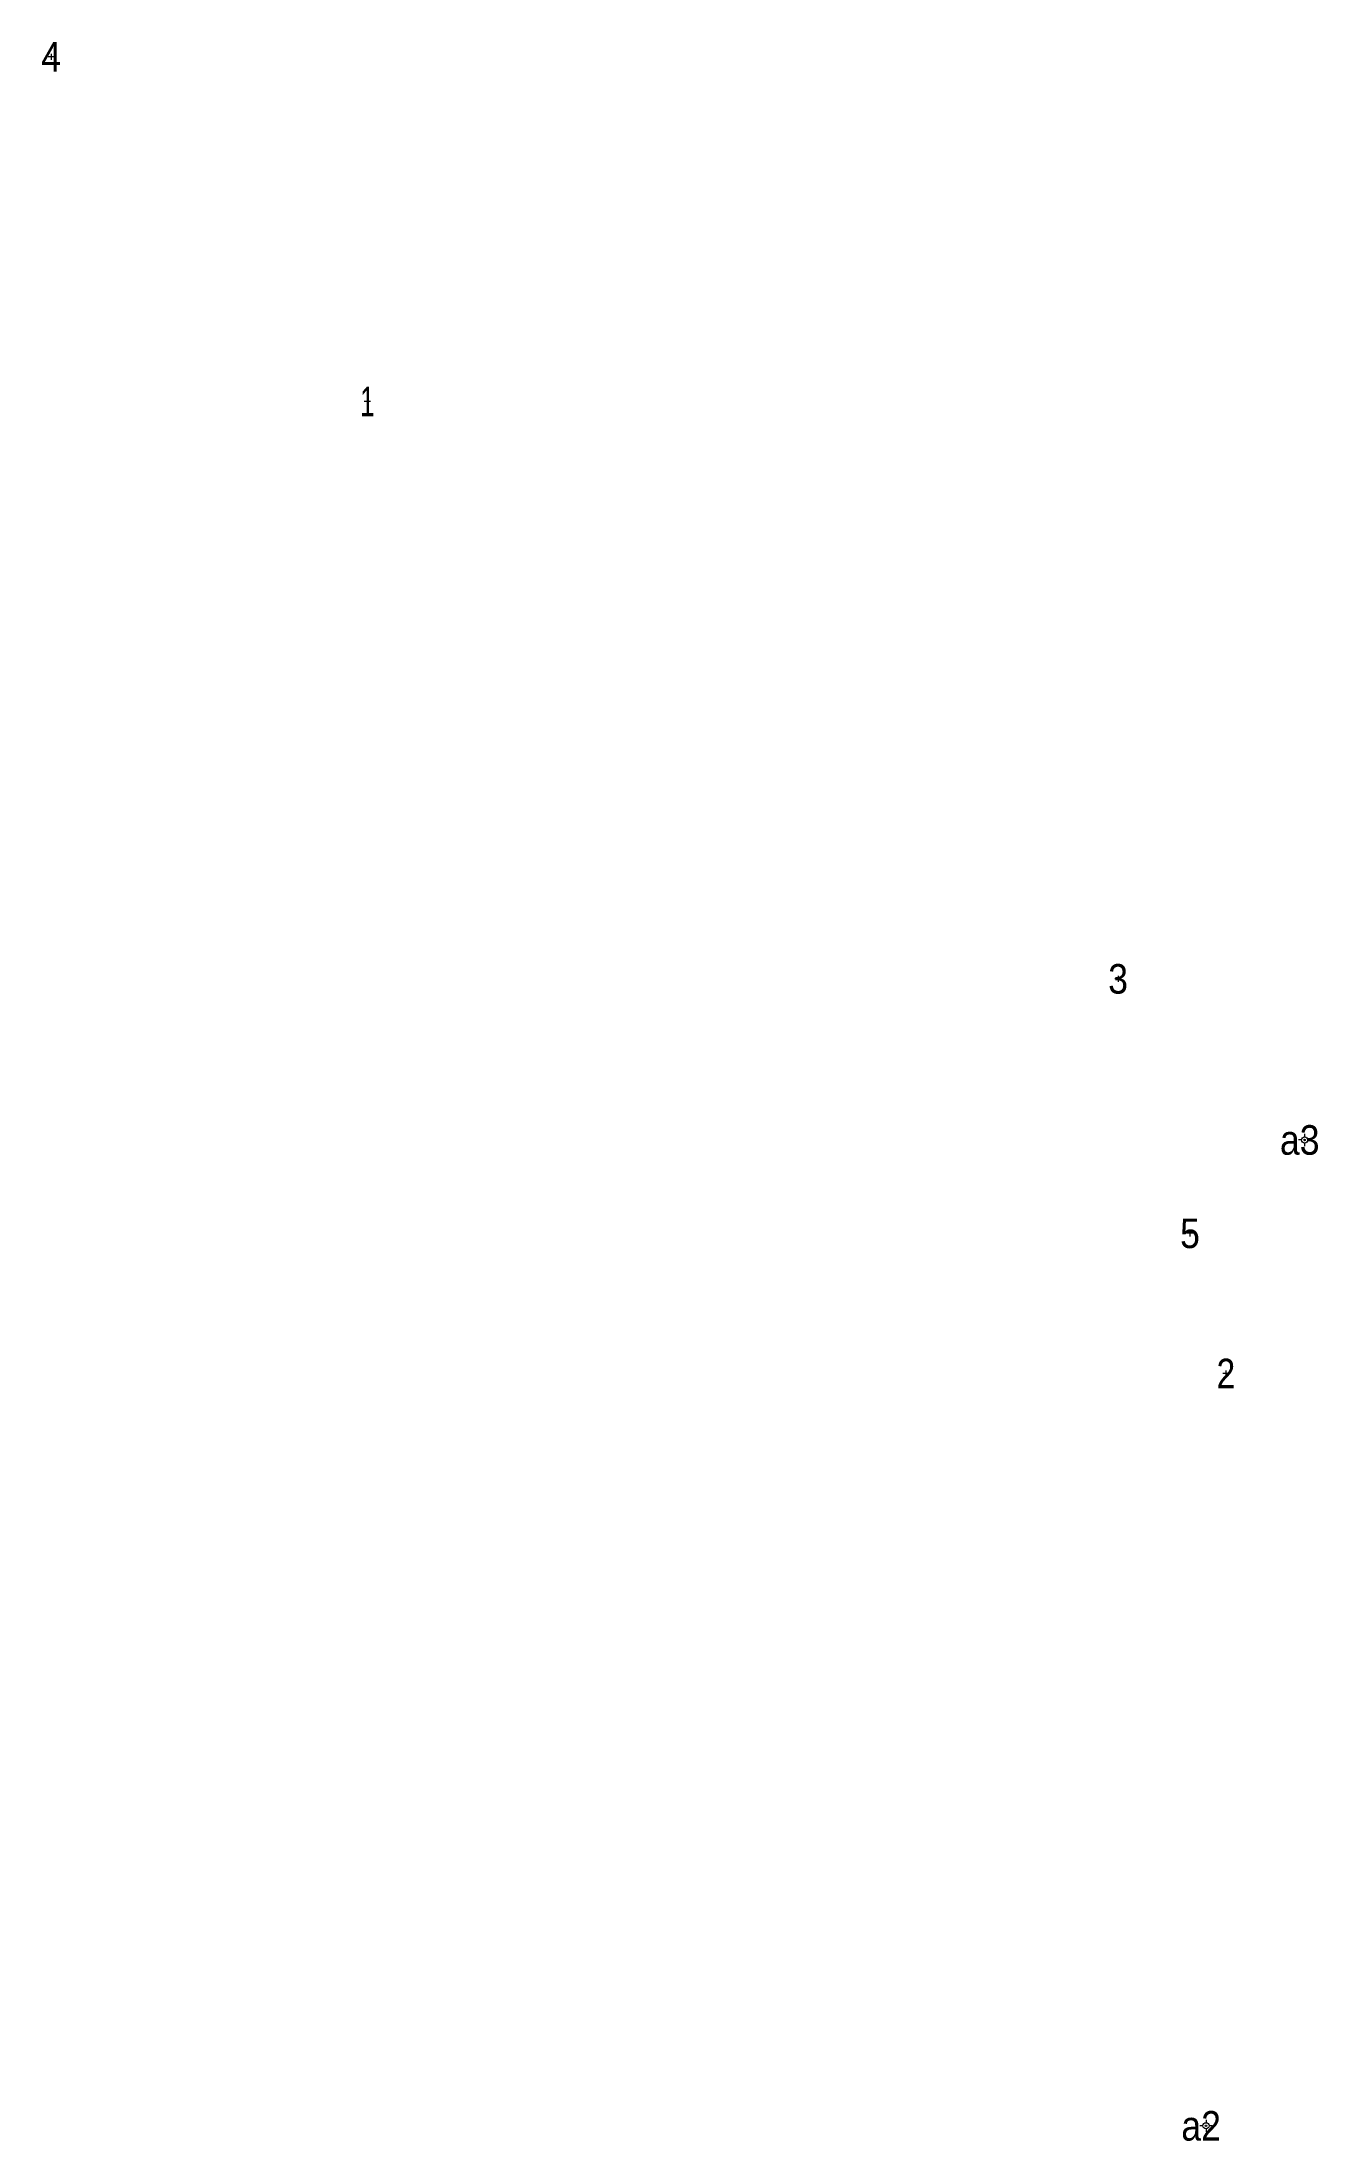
# Model space of a CAD drawing. Header units: metres. Extents: x 882 to 1011, y 1098 to 1311.
import ezdxf
from ezdxf.enums import TextEntityAlignment as Align

# ---------------------------------------------------------------- set-up
doc = ezdxf.new("R2010")
doc.units = ezdxf.units.M
doc.header["$LTSCALE"] = 1.2
doc.layers.add('10', color=7, linetype='Continuous', lineweight=13)
doc.layers.add('11', color=7, linetype='Continuous', lineweight=13)
doc.layers.add('12', color=7, linetype='Continuous')

msp = doc.modelspace()

# ---------------------------------------------------------------- hatches: boundary and pattern name
at = {"layer": '10'}
for points in [[(1010.075, 1200, 1), (1009.925, 1200, 1)], [(1000.075, 1100, 1), (999.925, 1100, 1)]]:
    msp.add_hatch(color=256, dxfattribs=at).paths.add_polyline_path(points)

# ---------------------------------------------------------------- linework, layer by layer
for p, q in [((1009.69, 1200), (1009.38, 1200)), ((1010, 1200.62), (1010, 1200.31)), ((1010, 1199.69), (1010, 1199.38)), ((1010.62, 1200), (1010.31, 1200)), ((999.69, 1100), (999.38, 1100)), ((1000, 1100.62), (1000, 1100.31)), ((1000, 1099.69), (1000, 1099.38)), ((1000.62, 1100), (1000.31, 1100))]:
    msp.add_line(p, q, dxfattribs=at)
for centre, radius in [((1010, 1200), 0.312), ((1010, 1200), 0.075), ((1000, 1100), 0.312), ((1000, 1100), 0.075)]:
    msp.add_circle(centre, radius, dxfattribs=at)
at = {"layer": '11'}
for p, q in [((883.22, 1309.87), (882.6, 1309.87)), ((882.91, 1310.18), (882.91, 1309.56)), ((915.28, 1274.9), (914.66, 1274.9)), ((914.97, 1275.21), (914.97, 1274.59)), ((991.39, 1216.34), (990.77, 1216.34)), ((991.08, 1216.65), (991.08, 1216.03)), ((998.68, 1190.53), (998.06, 1190.53)), ((998.37, 1190.84), (998.37, 1190.22)), ((1002.33, 1176.31), (1001.71, 1176.31)), ((1002.02, 1176.62), (1002.02, 1176))]:
    msp.add_line(p, q, dxfattribs=at)

# ---------------------------------------------------------------- texts
at = {"layer": '12'}
for s, width, p in [('4', 0.9, (882.905, 1308.37)), ('1', 0.65, (914.97, 1273.4)), ('3', 0.9, (991.085, 1214.84)), ('a3 ', 0.9, (1010.005, 1198.5)), ('5', 0.9, (998.375, 1189.03)), ('2', 0.85, (1002.015, 1174.81)), ('a2 ', 0.9, (1000.005, 1098.5))]:
    msp.add_text(s, height=3, dxfattribs=dict(at, width=width)).set_placement(p, align=Align.CENTER)

doc.saveas('drawing.dxf')
